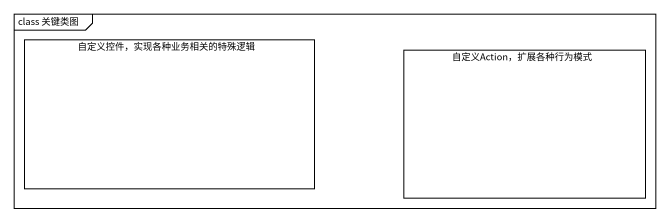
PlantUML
@startuml
mainframe class 关键类图
rectangle "自定义控件，实现各种业务相关的特殊逻辑" as 自定义控件_实现各种业务相关的特殊逻辑
rectangle "自定义Action，扩展各种行为模式" as 自定义Action_扩展各种行为模式
@enduml
